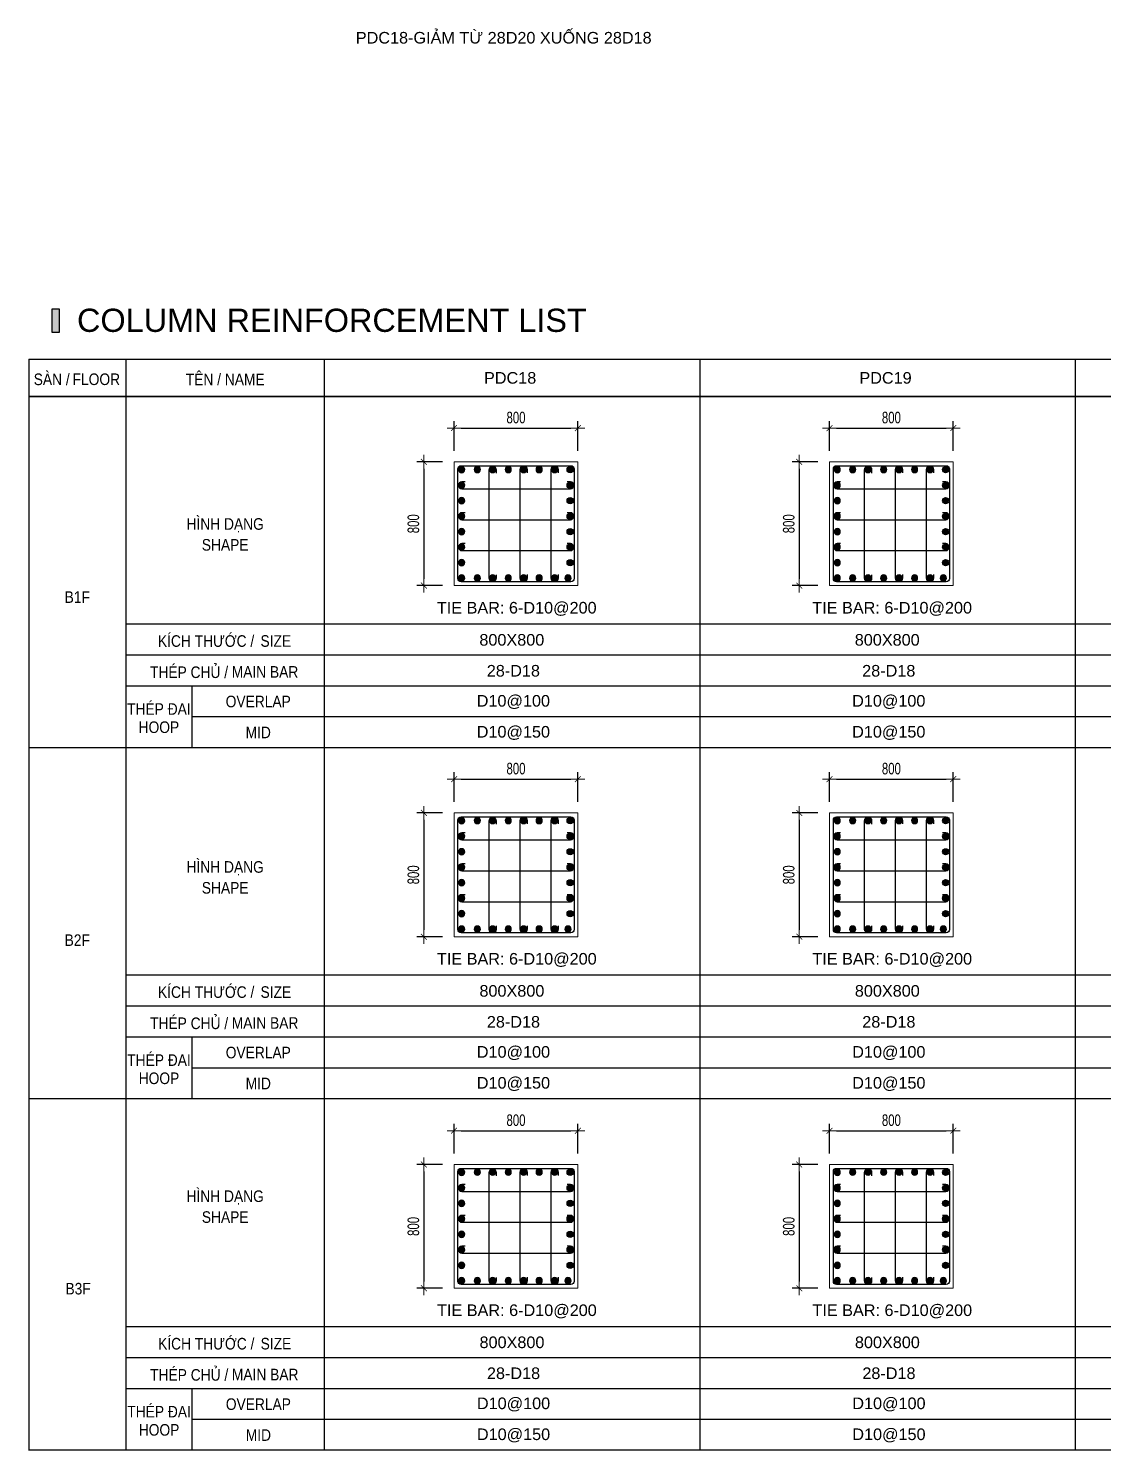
# Model space of a CAD drawing. Header units: millimetres. Extents: x 49323 to 598907, y -6102 to 181761.
# Drawn here: x 568874 to 575822, y 118619 to 127812 of the extents above; entities that cross this region are included whole.
import ezdxf
from ezdxf.enums import TextEntityAlignment as Align

# ---------------------------------------------------------------- set-up
doc = ezdxf.new("R2010")
doc.units = ezdxf.units.MM
doc.linetypes.add('CENTER2', pattern=[1.125, 0.75, -0.125, 0.125, -0.125])
doc.layers.get('Defpoints').update_dxf_attribs({"color": 151, "lineweight": 9})
for name, color, linetype in [('2', 2, 'Continuous'), ('CEN', 1, 'CENTER2'), ('STL', 3, 'Continuous'), ('TIT1', 3, 'Continuous'), ('TXT', 3, 'Continuous')]:
    doc.layers.add(name, color=color, linetype=linetype)
for name, color, linetype, lineweight in [('NDC_S_CONTINUOUS', 3, 'Continuous', 20), ('NDC_S_DIM', 1, 'Continuous', 15), ('NDC_S_VN TEXT', 7, 'Continuous', 20)]:
    doc.layers.add(name, color=color, linetype=linetype, lineweight=lineweight)
doc.styles.add('ARIAL', font='arial.ttf', dxfattribs={"width": 0.8})
doc.styles.add('NDC_ARIAL', font='arial.ttf', dxfattribs={"width": 0.85})
doc.styles.add('NDC_DIM', font='', dxfattribs={"width": 0.75})
doc.styles.get('NDC_DIM').set_extended_font_data('Dotum')
doc.dimstyles.new('NDC_dim_30', dxfattribs={"dimscale": 30, "dimtxt": 2.5, "dimasz": 1.5, "dimexe": 1.5, "dimexo": 2.5, "dimgap": 1, "dimtad": 1, "dimdec": 0, "dimzin": 0, "dimdsep": 46, "dimtxsty": 'NDC_DIM', "dimblk": 'DIMMARK', "dimcen": 0.09, "dimdle": 1.2, "dimclrd": 1, "dimclre": 1, "dimclrt": 3, "dimadec": 0, "dimazin": 0, "dimtfac": 1, "dimtdec": 0, "dimtix": 1, "dimtofl": 0, "dimtmove": 0, "dimatfit": 3, "dimfxl": 8, "dimfxlon": 1, "dimtolj": 1, "dimtzin": 0, "dimarcsym": 0})

# ---------------------------------------------------------------- blocks, each defined once
blk = doc.blocks.new('8')
at = {"layer": '2'}
blk.add_hatch(color=256, dxfattribs=at).paths.add_polyline_path([(20, 0, 0.386127), (1.9, 19.9), (-1.9, 19.9, 0.386127), (-20, 0, 1)])
blk.add_circle((0, 0), 20, dxfattribs=at)
blk = doc.blocks.new('5')
at = {"layer": 'CEN', "rotation": 180}
blk.add_blockref('8', (0, 0), dxfattribs=at)
blk = doc.blocks.new('DIMMARK')
at = {"layer": 'NDC_S_DIM', "color": 1}
blk.add_line((-1.5, 0), (1, 0), dxfattribs=at)
at = {"layer": 'NDC_S_DIM', "color": 2, "const_width": 0.1}
blk.add_lwpolyline([(-0.42, -0.42), (0.42, 0.42)], dxfattribs=at)
blk = doc.blocks.new('*D752')
at = {"layer": 'Defpoints', "color": 0, "ltscale": 40, "transparency": 16777216}
for p in [(572424.9, 120686.8), (571624.9, 120465.4), (572424.9, 120465.4)]:
    blk.add_point(p, dxfattribs=at)
at = {"layer": 'NDC_S_DIM', "color": 1, "lineweight": -2, "ltscale": 40, "transparency": 16777216}
for p, q in [((571624.9, 120540.4), (571624.9, 120731.8)), ((572424.9, 120540.4), (572424.9, 120731.8)), ((571669.9, 120686.8), (572379.9, 120686.8))]:
    blk.add_line(p, q, dxfattribs=at)
at = {"layer": 'NDC_S_DIM', "color": 1, "lineweight": -2, "ltscale": 40, "transparency": 16777216, "xscale": 45, "yscale": 45, "zscale": 45, "rotation": 180}
blk.add_blockref('DIMMARK', (571624.9, 120686.8), dxfattribs=at)
at = {"layer": 'NDC_S_DIM', "color": 1, "lineweight": -2, "ltscale": 40, "transparency": 16777216, "xscale": 45, "yscale": 45, "zscale": 45}
blk.add_blockref('DIMMARK', (572424.9, 120686.8), dxfattribs=at)
at = {"layer": 'NDC_S_DIM', "color": 3, "ltscale": 40, "transparency": 16777216, "insert": (572024.9, 120754.3), "char_height": 75, "attachment_point": 5, "style": 'NDC_DIM'}
blk.add_mtext('\\A1;800', dxfattribs=at)
blk = doc.blocks.new('*D753')
at = {"layer": 'Defpoints', "color": 0, "ltscale": 40, "transparency": 16777216}
for p in [(571624.9, 120468), (571429.5, 119668), (571624.9, 119668)]:
    blk.add_point(p, dxfattribs=at)
at = {"layer": 'NDC_S_DIM', "color": 1, "lineweight": -2, "ltscale": 40, "transparency": 16777216}
for p, q in [((571549.9, 120468), (571384.5, 120468)), ((571429.5, 120423), (571429.5, 119713)), ((571549.9, 119668), (571384.5, 119668))]:
    blk.add_line(p, q, dxfattribs=at)
at = {"layer": 'NDC_S_DIM', "color": 1, "lineweight": -2, "ltscale": 40, "transparency": 16777216, "xscale": 45, "yscale": 45, "zscale": 45}
for p, rotation in [((571429.5, 120468), 90), ((571429.5, 119668), 270)]:
    blk.add_blockref('DIMMARK', p, dxfattribs=dict(at, rotation=rotation))
at = {"layer": 'NDC_S_DIM', "color": 3, "ltscale": 40, "transparency": 16777216, "insert": (571362, 120068), "char_height": 75, "attachment_point": 5, "rotation": 90, "style": 'NDC_DIM'}
blk.add_mtext('\\A1;800', dxfattribs=at)
blk = doc.blocks.new('*D744')
at = {"layer": 'Defpoints', "color": 0, "ltscale": 40, "transparency": 16777216}
for p in [(572424.9, 122959.6), (571624.9, 122738.3), (572424.9, 122738.3)]:
    blk.add_point(p, dxfattribs=at)
at = {"layer": 'NDC_S_DIM', "color": 1, "lineweight": -2, "ltscale": 40, "transparency": 16777216}
for p, q in [((571624.9, 122813.3), (571624.9, 123004.6)), ((571669.9, 122959.6), (572379.9, 122959.6)), ((572424.9, 122813.3), (572424.9, 123004.6))]:
    blk.add_line(p, q, dxfattribs=at)
at = {"layer": 'NDC_S_DIM', "color": 1, "lineweight": -2, "ltscale": 40, "transparency": 16777216, "xscale": 45, "yscale": 45, "zscale": 45, "rotation": 180}
blk.add_blockref('DIMMARK', (571624.9, 122959.6), dxfattribs=at)
at = {"layer": 'NDC_S_DIM', "color": 1, "lineweight": -2, "ltscale": 40, "transparency": 16777216, "xscale": 45, "yscale": 45, "zscale": 45}
blk.add_blockref('DIMMARK', (572424.9, 122959.6), dxfattribs=at)
at = {"layer": 'NDC_S_DIM', "color": 3, "ltscale": 40, "transparency": 16777216, "insert": (572024.9, 123027.2), "char_height": 75, "attachment_point": 5, "style": 'NDC_DIM'}
blk.add_mtext('\\A1;800', dxfattribs=at)
blk = doc.blocks.new('*D745')
at = {"layer": 'Defpoints', "color": 0, "ltscale": 40, "transparency": 16777216}
for p in [(571624.9, 122740.8), (571429.5, 121940.8), (571624.9, 121940.8)]:
    blk.add_point(p, dxfattribs=at)
at = {"layer": 'NDC_S_DIM', "color": 1, "lineweight": -2, "ltscale": 40, "transparency": 16777216}
for p, q in [((571549.9, 122740.8), (571384.5, 122740.8)), ((571429.5, 122695.8), (571429.5, 121985.8)), ((571549.9, 121940.8), (571384.5, 121940.8))]:
    blk.add_line(p, q, dxfattribs=at)
at = {"layer": 'NDC_S_DIM', "color": 1, "lineweight": -2, "ltscale": 40, "transparency": 16777216, "xscale": 45, "yscale": 45, "zscale": 45}
for p, rotation in [((571429.5, 122740.8), 90), ((571429.5, 121940.8), 270)]:
    blk.add_blockref('DIMMARK', p, dxfattribs=dict(at, rotation=rotation))
at = {"layer": 'NDC_S_DIM', "color": 3, "ltscale": 40, "transparency": 16777216, "insert": (571362, 122340.8), "char_height": 75, "attachment_point": 5, "rotation": 90, "style": 'NDC_DIM'}
blk.add_mtext('\\A1;800', dxfattribs=at)
blk = doc.blocks.new('*D750')
at = {"layer": 'Defpoints', "color": 0, "ltscale": 40, "transparency": 16777216}
for p in [(572424.9, 125229.1), (571624.9, 125007.7), (572424.9, 125007.7)]:
    blk.add_point(p, dxfattribs=at)
at = {"layer": 'NDC_S_DIM', "color": 1, "lineweight": -2, "ltscale": 40, "transparency": 16777216}
for p, q in [((571624.9, 125082.7), (571624.9, 125274.1)), ((571669.9, 125229.1), (572379.9, 125229.1)), ((572424.9, 125082.7), (572424.9, 125274.1))]:
    blk.add_line(p, q, dxfattribs=at)
at = {"layer": 'NDC_S_DIM', "color": 1, "lineweight": -2, "ltscale": 40, "transparency": 16777216, "xscale": 45, "yscale": 45, "zscale": 45, "rotation": 180}
blk.add_blockref('DIMMARK', (571624.9, 125229.1), dxfattribs=at)
at = {"layer": 'NDC_S_DIM', "color": 1, "lineweight": -2, "ltscale": 40, "transparency": 16777216, "xscale": 45, "yscale": 45, "zscale": 45}
blk.add_blockref('DIMMARK', (572424.9, 125229.1), dxfattribs=at)
at = {"layer": 'NDC_S_DIM', "color": 3, "ltscale": 40, "transparency": 16777216, "insert": (572024.9, 125296.6), "char_height": 75, "attachment_point": 5, "style": 'NDC_DIM'}
blk.add_mtext('\\A1;800', dxfattribs=at)
blk = doc.blocks.new('*D751')
at = {"layer": 'Defpoints', "color": 0, "ltscale": 40, "transparency": 16777216}
for p in [(571624.9, 125010.3), (571429.5, 124210.3), (571624.9, 124210.3)]:
    blk.add_point(p, dxfattribs=at)
at = {"layer": 'NDC_S_DIM', "color": 1, "lineweight": -2, "ltscale": 40, "transparency": 16777216}
for p, q in [((571549.9, 125010.3), (571384.5, 125010.3)), ((571429.5, 124965.3), (571429.5, 124255.3)), ((571549.9, 124210.3), (571384.5, 124210.3))]:
    blk.add_line(p, q, dxfattribs=at)
at = {"layer": 'NDC_S_DIM', "color": 1, "lineweight": -2, "ltscale": 40, "transparency": 16777216, "xscale": 45, "yscale": 45, "zscale": 45}
for p, rotation in [((571429.5, 125010.3), 90), ((571429.5, 124210.3), 270)]:
    blk.add_blockref('DIMMARK', p, dxfattribs=dict(at, rotation=rotation))
at = {"layer": 'NDC_S_DIM', "color": 3, "ltscale": 40, "transparency": 16777216, "insert": (571362, 124610.3), "char_height": 75, "attachment_point": 5, "rotation": 90, "style": 'NDC_DIM'}
blk.add_mtext('\\A1;800', dxfattribs=at)
blk = doc.blocks.new('*D734')
at = {"layer": 'Defpoints', "color": 0, "ltscale": 40, "transparency": 16777216}
for p in [(574851, 120686.8), (574051, 120465.4), (574851, 120465.4)]:
    blk.add_point(p, dxfattribs=at)
at = {"layer": 'NDC_S_DIM', "color": 1, "lineweight": -2, "ltscale": 40, "transparency": 16777216}
for p, q in [((574051, 120540.4), (574051, 120731.8)), ((574851, 120540.4), (574851, 120731.8)), ((574096, 120686.8), (574806, 120686.8))]:
    blk.add_line(p, q, dxfattribs=at)
at = {"layer": 'NDC_S_DIM', "color": 1, "lineweight": -2, "ltscale": 40, "transparency": 16777216, "xscale": 45, "yscale": 45, "zscale": 45, "rotation": 180}
blk.add_blockref('DIMMARK', (574051, 120686.8), dxfattribs=at)
at = {"layer": 'NDC_S_DIM', "color": 1, "lineweight": -2, "ltscale": 40, "transparency": 16777216, "xscale": 45, "yscale": 45, "zscale": 45}
blk.add_blockref('DIMMARK', (574851, 120686.8), dxfattribs=at)
at = {"layer": 'NDC_S_DIM', "color": 3, "ltscale": 40, "transparency": 16777216, "insert": (574451, 120754.3), "char_height": 75, "attachment_point": 5, "style": 'NDC_DIM'}
blk.add_mtext('\\A1;800', dxfattribs=at)
blk = doc.blocks.new('*D735')
at = {"layer": 'Defpoints', "color": 0, "ltscale": 40, "transparency": 16777216}
for p in [(574051, 120468), (573855.6, 119668), (574051, 119668)]:
    blk.add_point(p, dxfattribs=at)
at = {"layer": 'NDC_S_DIM', "color": 1, "lineweight": -2, "ltscale": 40, "transparency": 16777216}
for p, q in [((573976, 120468), (573810.6, 120468)), ((573855.6, 120423), (573855.6, 119713)), ((573976, 119668), (573810.6, 119668))]:
    blk.add_line(p, q, dxfattribs=at)
at = {"layer": 'NDC_S_DIM', "color": 1, "lineweight": -2, "ltscale": 40, "transparency": 16777216, "xscale": 45, "yscale": 45, "zscale": 45}
for p, rotation in [((573855.6, 120468), 90), ((573855.6, 119668), 270)]:
    blk.add_blockref('DIMMARK', p, dxfattribs=dict(at, rotation=rotation))
at = {"layer": 'NDC_S_DIM', "color": 3, "ltscale": 40, "transparency": 16777216, "insert": (573788.1, 120068), "char_height": 75, "attachment_point": 5, "rotation": 90, "style": 'NDC_DIM'}
blk.add_mtext('\\A1;800', dxfattribs=at)
blk = doc.blocks.new('*D736')
at = {"layer": 'Defpoints', "color": 0, "ltscale": 40, "transparency": 16777216}
for p in [(574851, 122959.6), (574051, 122738.3), (574851, 122738.3)]:
    blk.add_point(p, dxfattribs=at)
at = {"layer": 'NDC_S_DIM', "color": 1, "lineweight": -2, "ltscale": 40, "transparency": 16777216}
for p, q in [((574051, 122813.3), (574051, 123004.6)), ((574096, 122959.6), (574806, 122959.6)), ((574851, 122813.3), (574851, 123004.6))]:
    blk.add_line(p, q, dxfattribs=at)
at = {"layer": 'NDC_S_DIM', "color": 1, "lineweight": -2, "ltscale": 40, "transparency": 16777216, "xscale": 45, "yscale": 45, "zscale": 45, "rotation": 180}
blk.add_blockref('DIMMARK', (574051, 122959.6), dxfattribs=at)
at = {"layer": 'NDC_S_DIM', "color": 1, "lineweight": -2, "ltscale": 40, "transparency": 16777216, "xscale": 45, "yscale": 45, "zscale": 45}
blk.add_blockref('DIMMARK', (574851, 122959.6), dxfattribs=at)
at = {"layer": 'NDC_S_DIM', "color": 3, "ltscale": 40, "transparency": 16777216, "insert": (574451, 123027.2), "char_height": 75, "attachment_point": 5, "style": 'NDC_DIM'}
blk.add_mtext('\\A1;800', dxfattribs=at)
blk = doc.blocks.new('*D737')
at = {"layer": 'Defpoints', "color": 0, "ltscale": 40, "transparency": 16777216}
for p in [(574051, 122740.8), (573855.6, 121940.8), (574051, 121940.8)]:
    blk.add_point(p, dxfattribs=at)
at = {"layer": 'NDC_S_DIM', "color": 1, "lineweight": -2, "ltscale": 40, "transparency": 16777216}
for p, q in [((573976, 122740.8), (573810.6, 122740.8)), ((573855.6, 122695.8), (573855.6, 121985.8)), ((573976, 121940.8), (573810.6, 121940.8))]:
    blk.add_line(p, q, dxfattribs=at)
at = {"layer": 'NDC_S_DIM', "color": 1, "lineweight": -2, "ltscale": 40, "transparency": 16777216, "xscale": 45, "yscale": 45, "zscale": 45}
for p, rotation in [((573855.6, 122740.8), 90), ((573855.6, 121940.8), 270)]:
    blk.add_blockref('DIMMARK', p, dxfattribs=dict(at, rotation=rotation))
at = {"layer": 'NDC_S_DIM', "color": 3, "ltscale": 40, "transparency": 16777216, "insert": (573788.1, 122340.8), "char_height": 75, "attachment_point": 5, "rotation": 90, "style": 'NDC_DIM'}
blk.add_mtext('\\A1;800', dxfattribs=at)
blk = doc.blocks.new('*D738')
at = {"layer": 'Defpoints', "color": 0, "ltscale": 40, "transparency": 16777216}
for p in [(574851, 125229.1), (574051, 125007.7), (574851, 125007.7)]:
    blk.add_point(p, dxfattribs=at)
at = {"layer": 'NDC_S_DIM', "color": 1, "lineweight": -2, "ltscale": 40, "transparency": 16777216}
for p, q in [((574051, 125082.7), (574051, 125274.1)), ((574096, 125229.1), (574806, 125229.1)), ((574851, 125082.7), (574851, 125274.1))]:
    blk.add_line(p, q, dxfattribs=at)
at = {"layer": 'NDC_S_DIM', "color": 1, "lineweight": -2, "ltscale": 40, "transparency": 16777216, "xscale": 45, "yscale": 45, "zscale": 45, "rotation": 180}
blk.add_blockref('DIMMARK', (574051, 125229.1), dxfattribs=at)
at = {"layer": 'NDC_S_DIM', "color": 1, "lineweight": -2, "ltscale": 40, "transparency": 16777216, "xscale": 45, "yscale": 45, "zscale": 45}
blk.add_blockref('DIMMARK', (574851, 125229.1), dxfattribs=at)
at = {"layer": 'NDC_S_DIM', "color": 3, "ltscale": 40, "transparency": 16777216, "insert": (574451, 125296.6), "char_height": 75, "attachment_point": 5, "style": 'NDC_DIM'}
blk.add_mtext('\\A1;800', dxfattribs=at)
blk = doc.blocks.new('*D739')
at = {"layer": 'Defpoints', "color": 0, "ltscale": 40, "transparency": 16777216}
for p in [(574051, 125010.3), (573855.6, 124210.3), (574051, 124210.3)]:
    blk.add_point(p, dxfattribs=at)
at = {"layer": 'NDC_S_DIM', "color": 1, "lineweight": -2, "ltscale": 40, "transparency": 16777216}
for p, q in [((573976, 125010.3), (573810.6, 125010.3)), ((573855.6, 124965.3), (573855.6, 124255.3)), ((573976, 124210.3), (573810.6, 124210.3))]:
    blk.add_line(p, q, dxfattribs=at)
at = {"layer": 'NDC_S_DIM', "color": 1, "lineweight": -2, "ltscale": 40, "transparency": 16777216, "xscale": 45, "yscale": 45, "zscale": 45}
for p, rotation in [((573855.6, 125010.3), 90), ((573855.6, 124210.3), 270)]:
    blk.add_blockref('DIMMARK', p, dxfattribs=dict(at, rotation=rotation))
at = {"layer": 'NDC_S_DIM', "color": 3, "ltscale": 40, "transparency": 16777216, "insert": (573788.1, 124610.3), "char_height": 75, "attachment_point": 5, "rotation": 90, "style": 'NDC_DIM'}
blk.add_mtext('\\A1;800', dxfattribs=at)

msp = doc.modelspace()

# ---------------------------------------------------------------- hatches: boundary and pattern name
at = {"layer": 'TXT'}
msp.add_hatch(color=7, dxfattribs=at).paths.add_polyline_path([(569075.8, 125848.4), (569075.8, 125998.4), (569025.8, 125998.4), (569025.8, 125848.4)])

# ---------------------------------------------------------------- linework, layer by layer
at = {"layer": '2', "lineweight": -2, "ltscale": 1000}
for points in [[(572399.9, 124965.3), (572399.9, 124255.3, -0.414214), (572379.9, 124235.3), (571669.9, 124235.3, -0.414214), (571649.9, 124255.3), (571649.9, 124965.3, -0.414214), (571669.9, 124985.3), (572379.9, 124985.3, -0.414214)], [(574826, 124965.3), (574826, 124255.3, -0.414214), (574806, 124235.3), (574096, 124235.3, -0.414214), (574076, 124255.3), (574076, 124965.3, -0.414214), (574096, 124985.3), (574806, 124985.3, -0.414214)], [(572399.9, 122695.8), (572399.9, 121985.8, -0.414214), (572379.9, 121965.8), (571669.9, 121965.8, -0.414214), (571649.9, 121985.8), (571649.9, 122695.8, -0.414214), (571669.9, 122715.8), (572379.9, 122715.8, -0.414214)], [(574826, 122695.8), (574826, 121985.8, -0.414214), (574806, 121965.8), (574096, 121965.8, -0.414214), (574076, 121985.8), (574076, 122695.8, -0.414214), (574096, 122715.8), (574806, 122715.8, -0.414214)], [(572399.9, 120423), (572399.9, 119713, -0.414214), (572379.9, 119693), (571669.9, 119693, -0.414214), (571649.9, 119713), (571649.9, 120423, -0.414214), (571669.9, 120443), (572379.9, 120443, -0.414214)], [(574826, 120423), (574826, 119713, -0.414214), (574806, 119693), (574096, 119693, -0.414214), (574076, 119713), (574076, 120423, -0.414214), (574096, 120443), (574806, 120443, -0.414214)]]:
    msp.add_lwpolyline(points, format="xyb", close=True, dxfattribs=at)
at = {"layer": '2'}
for points in [[(571897.2, 124279.9), (571897.2, 124257.8, -1), (571852.2, 124257.8), (571852.2, 124959.8, -1), (571897.2, 124959.8), (571897.2, 124937.6)], [(572097.2, 124281.4), (572097.2, 124259.2, -1), (572052.2, 124259.2), (572052.2, 124961.2, -1), (572097.2, 124961.2), (572097.2, 124939.1)], [(572297.2, 124281.4), (572297.2, 124259.2, -1), (572252.2, 124259.2), (572252.2, 124961.2, -1), (572297.2, 124961.2), (572297.2, 124939.1)], [(574323.3, 124279.9), (574323.3, 124257.8, -1), (574278.3, 124257.8), (574278.3, 124959.8, -1), (574323.3, 124959.8), (574323.3, 124937.6)], [(574523.3, 124281.4), (574523.3, 124259.2, -1), (574478.3, 124259.2), (574478.3, 124961.2, -1), (574523.3, 124961.2), (574523.3, 124939.1)], [(574723.3, 124281.4), (574723.3, 124259.2, -1), (574678.3, 124259.2), (574678.3, 124961.2, -1), (574723.3, 124961.2), (574723.3, 124939.1)], [(571696.8, 124881.8), (571674.7, 124881.8, 1), (571674.7, 124836.8), (572376.7, 124836.8, 1), (572376.7, 124881.8), (572354.6, 124881.8)], [(574122.9, 124881.8), (574100.8, 124881.8, 1), (574100.8, 124836.8), (574802.8, 124836.8, 1), (574802.8, 124881.8), (574780.7, 124881.8)], [(571696.8, 124681.8), (571674.7, 124681.8, 1), (571674.7, 124636.8), (572376.7, 124636.8, 1), (572376.7, 124681.8), (572354.6, 124681.8)], [(574122.9, 124681.8), (574100.8, 124681.8, 1), (574100.8, 124636.8), (574802.8, 124636.8, 1), (574802.8, 124681.8), (574780.7, 124681.8)], [(571696.8, 124481.8), (571674.7, 124481.8, 1), (571674.7, 124436.8), (572376.7, 124436.8, 1), (572376.7, 124481.8), (572354.6, 124481.8)], [(574122.9, 124481.8), (574100.8, 124481.8, 1), (574100.8, 124436.8), (574802.8, 124436.8, 1), (574802.8, 124481.8), (574780.7, 124481.8)], [(571897.2, 122010.5), (571897.2, 121988.3, -1), (571852.2, 121988.3), (571852.2, 122690.3, -1), (571897.2, 122690.3), (571897.2, 122668.2)], [(572097.2, 122011.9), (572097.2, 121989.8, -1), (572052.2, 121989.8), (572052.2, 122691.8, -1), (572097.2, 122691.8), (572097.2, 122669.7)], [(572297.2, 122011.9), (572297.2, 121989.8, -1), (572252.2, 121989.8), (572252.2, 122691.8, -1), (572297.2, 122691.8), (572297.2, 122669.7)], [(574323.3, 122010.5), (574323.3, 121988.3, -1), (574278.3, 121988.3), (574278.3, 122690.3, -1), (574323.3, 122690.3), (574323.3, 122668.2)], [(574523.3, 122011.9), (574523.3, 121989.8, -1), (574478.3, 121989.8), (574478.3, 122691.8, -1), (574523.3, 122691.8), (574523.3, 122669.7)], [(574723.3, 122011.9), (574723.3, 121989.8, -1), (574678.3, 121989.8), (574678.3, 122691.8, -1), (574723.3, 122691.8), (574723.3, 122669.7)], [(571696.8, 122612.4), (571674.7, 122612.4, 1), (571674.7, 122567.3), (572376.7, 122567.3, 1), (572376.7, 122612.4), (572354.6, 122612.4)], [(574122.9, 122612.4), (574100.8, 122612.4, 1), (574100.8, 122567.3), (574802.8, 122567.3, 1), (574802.8, 122612.4), (574780.7, 122612.4)], [(571696.8, 122412.4), (571674.7, 122412.4, 1), (571674.7, 122367.3), (572376.7, 122367.3, 1), (572376.7, 122412.4), (572354.6, 122412.4)], [(574122.9, 122412.4), (574100.8, 122412.4, 1), (574100.8, 122367.3), (574802.8, 122367.3, 1), (574802.8, 122412.4), (574780.7, 122412.4)], [(571696.8, 122212.4), (571674.7, 122212.4, 1), (571674.7, 122167.3), (572376.7, 122167.3, 1), (572376.7, 122212.4), (572354.6, 122212.4)], [(574122.9, 122212.4), (574100.8, 122212.4, 1), (574100.8, 122167.3), (574802.8, 122167.3, 1), (574802.8, 122212.4), (574780.7, 122212.4)], [(571897.2, 119737.6), (571897.2, 119715.4, -1), (571852.2, 119715.4), (571852.2, 120417.5, -1), (571897.2, 120417.5), (571897.2, 120395.3)], [(572097.2, 119739.1), (572097.2, 119716.9, -1), (572052.2, 119716.9), (572052.2, 120418.9, -1), (572097.2, 120418.9), (572097.2, 120396.8)], [(572297.2, 119739.1), (572297.2, 119716.9, -1), (572252.2, 119716.9), (572252.2, 120418.9, -1), (572297.2, 120418.9), (572297.2, 120396.8)], [(574323.3, 119737.6), (574323.3, 119715.4, -1), (574278.3, 119715.4), (574278.3, 120417.5, -1), (574323.3, 120417.5), (574323.3, 120395.3)], [(574523.3, 119739.1), (574523.3, 119716.9, -1), (574478.3, 119716.9), (574478.3, 120418.9, -1), (574523.3, 120418.9), (574523.3, 120396.8)], [(574723.3, 119739.1), (574723.3, 119716.9, -1), (574678.3, 119716.9), (574678.3, 120418.9, -1), (574723.3, 120418.9), (574723.3, 120396.8)], [(571696.8, 120339.5), (571674.7, 120339.5, 1), (571674.7, 120294.5), (572376.7, 120294.5, 1), (572376.7, 120339.5), (572354.6, 120339.5)], [(574122.9, 120339.5), (574100.8, 120339.5, 1), (574100.8, 120294.5), (574802.8, 120294.5, 1), (574802.8, 120339.5), (574780.7, 120339.5)], [(571696.8, 120139.5), (571674.7, 120139.5, 1), (571674.7, 120094.5), (572376.7, 120094.5, 1), (572376.7, 120139.5), (572354.6, 120139.5)], [(574122.9, 120139.5), (574100.8, 120139.5, 1), (574100.8, 120094.5), (574802.8, 120094.5, 1), (574802.8, 120139.5), (574780.7, 120139.5)], [(571696.8, 119939.5), (571674.7, 119939.5, 1), (571674.7, 119894.5), (572376.7, 119894.5, 1), (572376.7, 119939.5), (572354.6, 119939.5)], [(574122.9, 119939.5), (574100.8, 119939.5, 1), (574100.8, 119894.5), (574802.8, 119894.5, 1), (574802.8, 119939.5), (574780.7, 119939.5)]]:
    msp.add_lwpolyline(points, format="xyb", dxfattribs=at)
at = {"layer": 'NDC_S_CONTINUOUS', "ltscale": 70}
for points in [[(572424.9, 125010.3), (572424.9, 124210.3), (571624.9, 124210.3), (571624.9, 125010.3), (572424.9, 125010.3)], [(574851, 125010.3), (574851, 124210.3), (574051, 124210.3), (574051, 125010.3), (574851, 125010.3)], [(572424.9, 122740.8), (572424.9, 121940.8), (571624.9, 121940.8), (571624.9, 122740.8), (572424.9, 122740.8)], [(574851, 122740.8), (574851, 121940.8), (574051, 121940.8), (574051, 122740.8), (574851, 122740.8)], [(572424.9, 120468), (572424.9, 119668), (571624.9, 119668), (571624.9, 120468), (572424.9, 120468)], [(574851, 120468), (574851, 119668), (574051, 119668), (574051, 120468), (574851, 120468)]]:
    msp.add_lwpolyline(points, dxfattribs=at)
at = {"layer": 'TIT1', "color": 2}
msp.add_line((568875.8, 125673.4), (580491.9, 125673.4), dxfattribs=at)
at = {"layer": 'TIT1'}
for p, q in [((568875.8, 125673.4), (568875.8, 118622.6)), ((569503.6, 125673.4), (569503.6, 118622.6)), ((570787.5, 118622.6), (570787.5, 125673.4)), ((573213.6, 125673.4), (573213.6, 118622.6)), ((575639.7, 125673.4), (575639.7, 118622.6)), ((580491.9, 125433.4), (568874.1, 125433.4)), ((568875.8, 125433.4), (580491.9, 125433.4)), ((580491.9, 123161.4), (568874.6, 123161.4)), ((580491.9, 120892), (568875.2, 120892)), ((580491.9, 118622.6), (568875.2, 118622.6))]:
    msp.add_line(p, q, dxfattribs=at)
at = {"layer": 'TIT1', "color": 8}
for p, q in [((580491.9, 123961.4), (569502.5, 123961.4)), ((580491.9, 123761.4), (569502.5, 123761.4)), ((580491.9, 123561.4), (569502.5, 123561.4)), ((569931.7, 123161.4), (569931.7, 123561.4)), ((580491.9, 123361.4), (569931.7, 123361.4)), ((580491.9, 121692), (569503, 121692)), ((580491.9, 121492), (569503, 121492)), ((580491.9, 121292), (569503, 121292)), ((569932.3, 120892), (569932.3, 121292)), ((580491.9, 121092), (569932.3, 121092)), ((580491.9, 119419.1), (569503.6, 119419.1)), ((580491.9, 119219.1), (569503.6, 119219.1)), ((580491.9, 119019.1), (569503.6, 119019.1)), ((569932.8, 118619.1), (569932.8, 119019.1)), ((580491.9, 118819.1), (569932.8, 118819.1))]:
    msp.add_line(p, q, dxfattribs=at)
at = {"layer": 'TXT', "color": 7}
msp.add_lwpolyline([(569075.8, 125848.4), (569075.8, 125998.4), (569025.8, 125998.4), (569025.8, 125848.4)], close=True, dxfattribs=at)
msp.add_lwpolyline([(569075.8, 125848.4), (569075.8, 125998.4), (569025.8, 125998.4), (569025.8, 125848.4)], close=True, dxfattribs=at)

# ---------------------------------------------------------------- block references
at = {"layer": 'STL', "xscale": -1}
for p in [(571674.7, 124960.3), (574100.8, 124960.3), (571674.7, 124859.3), (574100.8, 124859.3), (571674.7, 124759.3), (574100.8, 124759.3), (571674.7, 124659.3), (574100.8, 124659.3), (571674.7, 124559.3), (574100.8, 124559.3), (571674.7, 124459.3), (574100.8, 124459.3), (571674.7, 124359.3), (574100.8, 124359.3), (571674.7, 124259.3), (574100.8, 124259.3), (571674.7, 122690.8), (574100.8, 122690.8), (571674.7, 122589.9), (574100.8, 122589.9), (571674.7, 122489.9), (574100.8, 122489.9), (571674.7, 122389.9), (574100.8, 122389.9), (571674.7, 122289.9), (574100.8, 122289.9), (571674.7, 122189.9), (574100.8, 122189.9), (571674.7, 122089.9), (574100.8, 122089.9), (571674.7, 121989.9), (574100.8, 121989.9), (571674.7, 120418), (574100.8, 120418), (571674.7, 120317), (574100.8, 120317), (571674.7, 120217), (574100.8, 120217), (571674.7, 120117), (574100.8, 120117), (571674.7, 120017), (574100.8, 120017), (571674.7, 119917), (574100.8, 119917), (571674.7, 119817), (574100.8, 119817), (571674.7, 119717), (574100.8, 119717)]:
    msp.add_blockref('5', p, dxfattribs=at)
at = {"layer": 'STL', "xscale": -1, "rotation": 270}
for p in [(571774.7, 124961.2), (571874.7, 124961.2), (571974.7, 124961.2), (572074.7, 124961.2), (572174.7, 124961.2), (572274.7, 124961.2), (574200.8, 124961.2), (574300.8, 124961.2), (574400.8, 124961.2), (574500.8, 124961.2), (574600.8, 124961.2), (574700.8, 124961.2), (571674.7, 124259.3), (571774.7, 124259.3), (571874.7, 124259.3), (571974.7, 124259.3), (572074.7, 124259.3), (572174.7, 124259.3), (572274.7, 124259.3), (572360.6, 124259.3), (574100.8, 124259.3), (574200.8, 124259.3), (574300.8, 124259.3), (574400.8, 124259.3), (574500.8, 124259.3), (574600.8, 124259.3), (574700.8, 124259.3), (574786.7, 124259.3), (571774.7, 122691.8), (571874.7, 122691.8), (571974.7, 122691.8), (572074.7, 122691.8), (572174.7, 122691.8), (572274.7, 122691.8), (574200.8, 122691.8), (574300.8, 122691.8), (574400.8, 122691.8), (574500.8, 122691.8), (574600.8, 122691.8), (574700.8, 122691.8), (571674.7, 121989.9), (571774.7, 121989.9), (571874.7, 121989.9), (571974.7, 121989.9), (572074.7, 121989.9), (572174.7, 121989.9), (572274.7, 121989.9), (572360.6, 121989.9), (574100.8, 121989.9), (574200.8, 121989.9), (574300.8, 121989.9), (574400.8, 121989.9), (574500.8, 121989.9), (574600.8, 121989.9), (574700.8, 121989.9), (574786.7, 121989.9), (571774.7, 120418.9), (571874.7, 120418.9), (571974.7, 120418.9), (572074.7, 120418.9), (572174.7, 120418.9), (572274.7, 120418.9), (574200.8, 120418.9), (574300.8, 120418.9), (574400.8, 120418.9), (574500.8, 120418.9), (574600.8, 120418.9), (574700.8, 120418.9), (571674.7, 119717), (571774.7, 119717), (571874.7, 119717), (571974.7, 119717), (572074.7, 119717), (572174.7, 119717), (572274.7, 119717), (572360.6, 119717), (574100.8, 119717), (574200.8, 119717), (574300.8, 119717), (574400.8, 119717), (574500.8, 119717), (574600.8, 119717), (574700.8, 119717), (574786.7, 119717)]:
    msp.add_blockref('5', p, dxfattribs=at)
at = {"layer": 'STL'}
for p in [(572375.1, 124960.3), (574801.2, 124960.3), (572375.1, 124859.3), (574801.2, 124859.3), (572375.1, 124759.3), (574801.2, 124759.3), (572375.1, 124659.3), (574801.2, 124659.3), (572375.1, 124559.3), (574801.2, 124559.3), (572375.1, 124459.3), (574801.2, 124459.3), (572375.1, 124359.3), (574801.2, 124359.3), (572375.1, 122690.8), (574801.2, 122690.8), (572375.1, 122589.9), (574801.2, 122589.9), (572375.1, 122489.9), (574801.2, 122489.9), (572375.1, 122389.9), (574801.2, 122389.9), (572375.1, 122289.9), (574801.2, 122289.9), (572375.1, 122189.9), (574801.2, 122189.9), (572375.1, 122089.9), (574801.2, 122089.9), (572375.1, 120418), (574801.2, 120418), (572375.1, 120317), (574801.2, 120317), (572375.1, 120217), (574801.2, 120217), (572375.1, 120117), (574801.2, 120117), (572375.1, 120017), (574801.2, 120017), (572375.1, 119917), (574801.2, 119917), (572375.1, 119817), (574801.2, 119817)]:
    msp.add_blockref('5', p, dxfattribs=at)

# ---------------------------------------------------------------- texts
at = {"layer": 'NDC_S_VN TEXT', "style": 'NDC_ARIAL', "width": 0.85}
for s, p in [('SÀN /', (569024.4, 125553.4)), ('HÌNH DẠNG', (570145.5, 124610.4)), ('KÍCH THƯỚC /', (570022.1, 123861.4)), ('THÉP CHỦ /', (569912, 123661.4)), ('THÉP ĐAI', (569717.2, 123422.5)), ('HÌNH DẠNG', (570145.5, 122393.3)), ('KÍCH THƯỚC /', (570022.6, 121592)), ('THÉP CHỦ /', (569912.6, 121392)), ('THÉP ĐAI', (569717.8, 121153)), ('HÌNH DẠNG', (570145.5, 120264.9)), ('KÍCH THƯỚC /', (570023.2, 119319.1)), ('THÉP CHỦ /', (569913.1, 119119.1)), ('THÉP ĐAI', (569718.3, 118880.2))]:
    msp.add_text(s, height=75, dxfattribs=at).set_placement(p, align=Align.MIDDLE)
at = {"layer": 'TIT1', "color": 2, "style": 'NDC_ARIAL'}
for s, p in [('PDC18-GIẢM TỪ 28D20 XUỐNG 28D18 ', (571960.2, 127763)), ('PDC18', (571987.2, 125553.4)), ('PDC19', (574413.3, 125553.4))]:
    msp.add_text(s, height=75, dxfattribs=at).set_placement(p, align=Align.MIDDLE)
at = {"layer": 'TIT1', "style": 'NDC_ARIAL', "width": 0.85}
for s, p in [('FLOOR', (569312.9, 125544.6)), ('TÊN / NAME', (570145.7, 125553.4)), ('SHAPE', (570145.5, 124474.2)), ('B1F', (569189.6, 124136.4)), ('SIZE', (570472.6, 123852.6)), ('MAIN BAR', (570402.9, 123652.6)), ('OVERLAP', (570359.1, 123461.4)), ('HOOP', (569717.2, 123295.2)), ('MID', (570359.1, 123261.4)), ('SHAPE', (570145.5, 122257)), ('B2F', (569189.6, 121919.2)), ('SIZE', (570473.1, 121583.2)), ('MAIN BAR', (570403.4, 121383.1)), ('OVERLAP', (570359.6, 121192)), ('HOOP', (569717.8, 121025.7)), ('MID', (570359.6, 120992)), ('SHAPE', (570145.5, 120128.6)), ('B3F', (569195, 119665.6)), ('SIZE', (570473.6, 119310.3)), ('MAIN BAR', (570404, 119110.3)), ('OVERLAP', (570360.1, 118919.1)), ('HOOP', (569718.3, 118752.9)), ('MID', (570360.1, 118719.1))]:
    msp.add_text(s, height=75, dxfattribs=at).set_placement(p, align=Align.MIDDLE)
at = {"layer": 'TIT1', "style": 'NDC_ARIAL'}
for s, p in [('TIE BAR: 6-D10@200', (572029.8, 124062)), ('TIE BAR: 6-D10@200', (574455.9, 124062)), ('800X800', (571998, 123860.1)), ('800X800', (574424.1, 123860.1)), ('28-D18', (572008, 123660.1)), ('28-D18', (574434.1, 123660.1)), ('D10@100', (572008, 123460.1)), ('D10@100', (574434.1, 123460.1)), ('D10@150', (572008, 123260.1)), ('D10@150', (574434.1, 123260.1)), ('TIE BAR: 6-D10@200', (572030.3, 121792.6)), ('TIE BAR: 6-D10@200', (574456.4, 121792.6)), ('800X800', (571998.5, 121590.7)), ('800X800', (574424.6, 121590.7)), ('28-D18', (572008.5, 121390.7)), ('28-D18', (574434.6, 121390.7)), ('D10@100', (572008.5, 121190.7)), ('D10@100', (574434.6, 121190.7)), ('D10@150', (572008.5, 120990.7)), ('D10@150', (574434.6, 120990.7)), ('TIE BAR: 6-D10@200', (572030.8, 119520.8)), ('TIE BAR: 6-D10@200', (574456.9, 119520.8)), ('800X800', (571999, 119318.9)), ('800X800', (574425.1, 119318.9)), ('28-D18', (572009.1, 119118.9)), ('28-D18', (574435.2, 119118.9)), ('D10@100', (572009.1, 118918.9)), ('D10@100', (574435.2, 118918.9)), ('D10@150', (572009.1, 118718.9)), ('D10@150', (574435.2, 118718.9))]:
    msp.add_text(s, height=75, dxfattribs=at).set_placement(p, align=Align.MIDDLE)
at = {"layer": 'TXT', "color": 3, "style": 'ARIAL'}
msp.add_text('COLUMN REINFORCEMENT LIST', height=150, dxfattribs=at).set_placement((569188, 125850.7))

# ---------------------------------------------------------------- dimensions: what is measured, and where the dimension line sits
at = {"layer": 'NDC_S_DIM', "ltscale": 40}
for base, p1, p2, picture, middle in [((572424.9, 125229.1), (571624.9, 125007.7), (572424.9, 125007.7), '*D750', (572024.9, 125296.6)), ((574851, 125229.1), (574051, 125007.7), (574851, 125007.7), '*D738', (574451, 125296.6)), ((572424.9, 122959.6), (571624.9, 122738.3), (572424.9, 122738.3), '*D744', (572024.9, 123027.2)), ((574851, 122959.6), (574051, 122738.3), (574851, 122738.3), '*D736', (574451, 123027.2)), ((572424.9, 120686.8), (571624.9, 120465.4), (572424.9, 120465.4), '*D752', (572024.9, 120754.3)), ((574851, 120686.8), (574051, 120465.4), (574851, 120465.4), '*D734', (574451, 120754.3))]:
    dim = msp.add_linear_dim(base=base, p1=p1, p2=p2, dimstyle='NDC_dim_30', dxfattribs=at)
    dim.commit()
    dim.dimension.update_dxf_attribs({"geometry": picture, "text_midpoint": middle})
for base, p1, p2, picture, middle in [((571429.5, 124210.3), (571624.9, 125010.3), (571624.9, 124210.3), '*D751', (571362, 124610.3)), ((573855.6, 124210.3), (574051, 125010.3), (574051, 124210.3), '*D739', (573788.1, 124610.3)), ((571429.5, 121940.8), (571624.9, 122740.8), (571624.9, 121940.8), '*D745', (571362, 122340.8)), ((573855.6, 121940.8), (574051, 122740.8), (574051, 121940.8), '*D737', (573788.1, 122340.8)), ((571429.5, 119668), (571624.9, 120468), (571624.9, 119668), '*D753', (571362, 120068)), ((573855.6, 119668), (574051, 120468), (574051, 119668), '*D735', (573788.1, 120068))]:
    dim = msp.add_linear_dim(base=base, p1=p1, p2=p2, angle=90, dimstyle='NDC_dim_30', dxfattribs=at)
    dim.commit()
    dim.dimension.update_dxf_attribs({"geometry": picture, "text_midpoint": middle})

doc.saveas('drawing.dxf')
